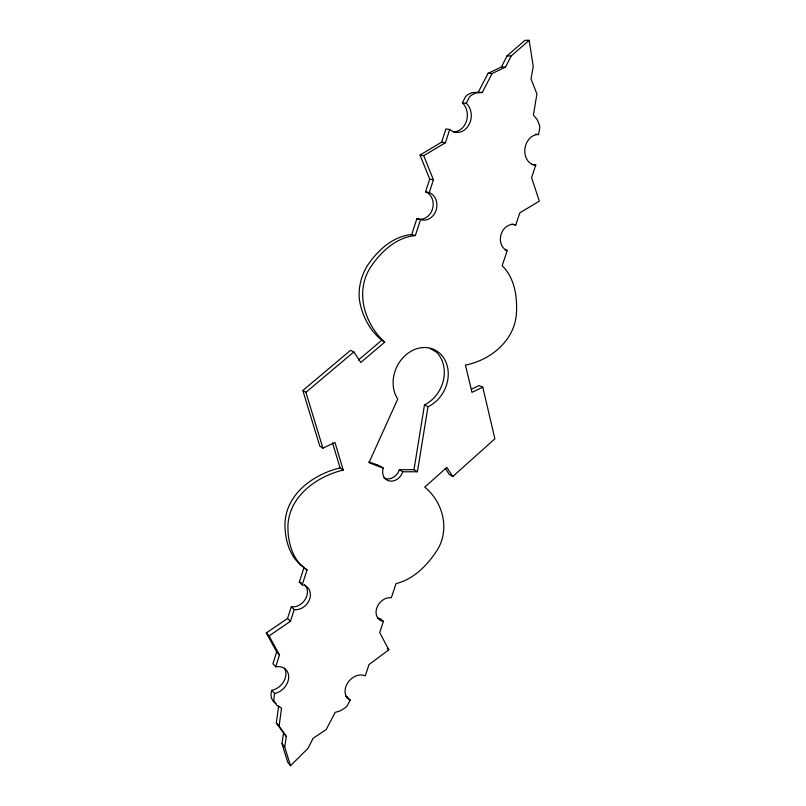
<?xml version="1.0" encoding="UTF-8"?>
<svg xmlns="http://www.w3.org/2000/svg" width="806" height="806" viewBox="0 0 806 806"><rect width="100%" height="100%" fill="white"/><g stroke="black" fill="none" stroke-linecap="round" stroke-linejoin="round"><path stroke-width="1.21" d="M471.56 389.137L479.107 385.56L482.784 387.223L494.884 438.766L452.771 476.537L446.836 467.409L424.752 487.126C443.703 502.511 450.483 531.285 436.016 551.898C426.545 566.064 413.075 579.514 396.048 583.584L391.323 597.74A12.896 10.105 -51.7 0 0 376.765 608.087A12.896 10.105 -51.7 0 0 383.434 621.376L379.707 632.539L388.824 649.838L369.017 664.557L365.239 675.871A14.397 11.012 -48.3 0 0 347.517 683.186A14.397 11.012 -48.3 0 0 350.197 700.082L347.436 705.421A12.473 9.531 -47.3 0 1 345.492 707.557L340.485 710.791L335.145 712.413L326.168 729.601L313.141 738.266L308.023 748.351L290.503 765.7L284.709 746.95L286.291 736.503L276.337 722.972L278.624 706.106M286.291 736.503L279.088 726.277L281.546 708.131L276.599 705.079L274.342 701.663A12.896 10.035 -44.8 0 1 273.808 699.225L274.614 693.492A15.153 11.919 -44.5 0 0 288.699 677.483A15.153 11.919 -44.5 0 0 275.662 666.834L272.891 663.761L276.71 651.943L266.292 632.942L287.53 618.494L291.309 606.827A13.531 11.022 -47.6 0 0 305.363 599.221A13.531 11.022 -47.6 0 0 304.517 584.622M290.503 765.7L287.742 762.264L281.969 743.575L283.531 733.178M417.407 471.762L402.728 471.782A11.778 9.712 -57.8 0 1 389.55 481.011A11.778 9.712 -57.8 0 1 383.213 468.095L368.947 462.684L397.771 399.02A31.797 26.517 -64.4 0 1 407.866 353.33A31.797 26.517 -64.4 0 1 446.333 363.113A31.797 26.517 -64.4 0 1 427.986 406.708L417.407 471.762L414.002 469.676L424.49 404.904C443.149 395.696 451.441 368.685 436.892 352.424L430.233 348.514M284.357 668.164A15.072 11.878 -44.4 0 1 271.854 690.309C269.939 695.024 271.29 701.059 276.015 703.527M482.784 387.223L471.984 392.371L465.455 365.098C490.824 360.121 514.822 340.364 516.445 313.232C517.402 296.709 514.581 277.697 502.168 265.728L507.236 250.545A13.47 10.871 -74.6 0 1 501.211 234.012A13.47 10.871 -74.6 0 1 515.759 225.005L519.82 212.844L539.335 201.147L531.577 177.632L535.768 165.079A15.374 12.211 -79.4 0 1 524.857 149.332A15.374 12.211 -79.4 0 1 538.579 134.531L539.708 128.023A13.37 10.639 -80.7 0 0 539.416 125.001L537.098 119.389L533.391 115.147L536.927 93.959L531.033 78.928L533.24 66.414L529.149 40.32L524.968 40.3L507.034 55.886L501.453 66.938L488.093 73.326L478.26 92.206L471.782 92.69L467.49 94.876A13.742 11.234 -83.3 0 0 465.415 96.972L462.362 102.896A16.08 13.289 -83.2 0 1 466.523 120.87A16.08 13.289 -83.2 0 1 453.395 131.912M302.23 584.824L299.298 582.123L304.084 567.323C289.787 558.346 284.76 539.637 284.992 523.628C285.908 494.058 313.534 474.23 340.051 467.913L343.225 470.069C316.587 476.457 288.86 496.385 287.913 526.086C287.671 542.156 292.689 560.946 307.046 569.953L302.23 584.824A13.601 11.052 -47.7 0 1 309.736 598.828A13.601 11.052 -47.7 0 1 294.19 609.638L290.392 621.355L269.073 635.894L266.292 632.942M343.225 470.069L334.974 442.474L322.904 448.156L319.791 446.081L302.824 390.497L350.529 350.328L353.834 351.94L360.786 362.458L384.694 342.197C370.81 333.049 361.995 316.103 359.395 299.721C358.096 287.661 361.33 275.44 367.687 265.194C377.742 250.344 393.106 236.118 411.735 234.556L416.883 218.638A14.105 11.949 -77.6 0 0 432.399 209.328A14.105 11.949 -77.6 0 0 425.548 191.848L429.679 179.093L420.037 155.064L441.628 142.158L445.436 142.702L449.718 129.464A16.16 13.329 -83.1 0 0 468.427 125.676A16.16 13.329 -83.1 0 0 466.281 103.249L469.344 97.284A13.813 11.274 -83.2 0 1 471.429 95.179L475.742 92.982L482.24 92.499L492.123 73.517L505.523 67.099L511.145 55.987L529.149 40.32M441.628 142.158L445.889 128.98L449.718 129.464M275.662 666.834L279.511 654.966L269.073 635.894M384.694 342.197C364.131 323.498 354.549 290.664 371.123 266.383C381.228 251.462 396.643 237.155 415.352 235.574L420.531 219.575A14.176 11.989 -77.5 0 0 436.106 210.215A14.176 11.989 -77.5 0 0 429.255 192.654L433.406 179.839L423.755 155.689L420.037 155.064M346.842 697.976L347.195 696.989A14.337 10.982 -48.3 0 1 345.542 695.991M414.002 469.676L399.373 469.686C397.549 475.923 390.255 481.142 383.888 478.029M358.418 360L381.278 340.656M322.904 448.156L305.917 392.331L353.834 351.94M423.755 155.689L445.436 142.702M507.034 55.886L511.145 55.987M501.453 66.938L505.523 67.099M488.093 73.326L492.123 73.517M478.26 92.206L482.24 92.499M462.362 102.896L466.281 103.249M535.496 134.169L538.579 134.531M531.698 164.444L535.768 165.079M429.679 179.093L433.406 179.839M425.548 191.848L429.255 192.654M511.81 224.078L515.759 225.005M416.883 218.638L420.531 219.575M505.281 250.021L507.236 250.545M411.735 234.556L415.352 235.574M369.017 461.848L379.918 465.989L383.213 468.095M424.49 404.904L427.986 406.708M375.677 464.377L377.742 465.505M452.771 476.537L449.264 474.462L445.315 468.407M302.824 390.497L305.917 392.331M399.373 469.686L402.728 471.782M383.434 621.376L380.261 618.635A12.836 10.085 -51.7 0 1 377.671 617.87M305.565 568.643L307.046 569.953M387.243 648.417L388.824 649.838M291.309 606.827L294.19 609.638M287.53 618.494L290.392 621.355M347.195 696.989L350.197 700.082M276.71 651.943L279.511 654.966M271.854 690.309L274.614 693.492M276.337 722.972L279.088 726.277M281.969 743.575L284.709 746.95M332.535 442.826L340.051 467.913M299.298 582.123A13.531 11.022 -47.6 0 1 301.243 582.607"/></g></svg>
